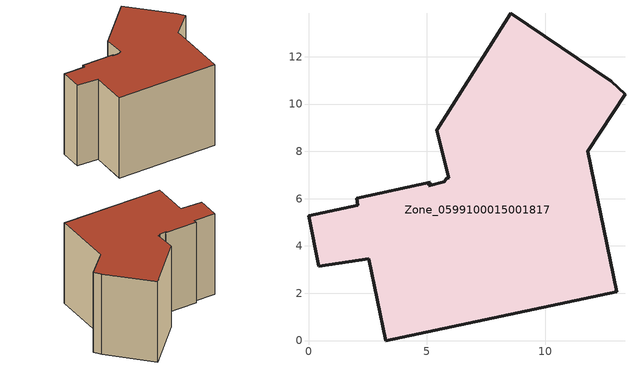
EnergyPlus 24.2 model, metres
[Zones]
Zone_0599100015001817
 floor ground (C_G): 2.55,3.46 0.43,3.13 0,5.28 2.09,5.71 2.03,6.01 5.14,6.7 5.07,6.55 5.73,6.72 5.82,6.85 5.93,6.88 5.43,8.89 8.56,13.83 12.8,10.96 13.38,10.4 11.8,8.01 13.04,2.06 3.26,0 z0.77
 wall outside (C_F): 13.38,10.4 12.8,10.96 8.56,13.83 5.43,8.89 5.93,6.88 5.82,6.85 5.73,6.72 5.07,6.55 5.14,6.7 2.03,6.01 2.09,5.71 0,5.28 0.43,3.13 2.55,3.46 3.26,0 13.04,2.06 11.8,8.01 13.38,10.4 z0.77:9.29
 roof outside (C_R): 5.73,6.72 5.07,6.55 5.14,6.7 2.03,6.01 2.09,5.71 0,5.28 0.43,3.13 2.55,3.46 3.26,0 13.04,2.06 11.8,8.01 13.38,10.4 12.8,10.96 8.56,13.83 5.43,8.89 5.93,6.88 5.82,6.85 z9.29
[BUILDING]
Pand.0599100015001817: North Axis=0; Terrain=City; Loads Convergence Tolerance Value=0.04; Temperature Convergence Tolerance Value=0.4; Solar Distribution=FullExterior; Maximum Number of Warmup Days=25; Minimum Number of Warmup Days=1
[Site:Location]
Rotterdam.The.Hague.AP_ZH_NLD Design_Conditions: Latitude=51.96; Longitude=4.45; Time Zone=1; Elevation=-4.5
[SITE:GROUNDTEMPERATURE:BUILDINGSURFACE]
18, 18, 18, 18, 18, 18, 18, 18, 18, 18, 18, 18
[MATERIAL] Thermal Absorptance=0.9; Solar Absorptance=0.7; Visible Absorptance=0.7
Name | Roughness | Thickness | Conductivity | Density | Specific Heat
G.TI.1975-1991 | MediumSmooth | 0.15 | 0.288461 | 540 | 1210
F.TI.1975-1991 | Rough | 0.3 | 0.230769 | 1920 | 840
R.TI.1975-1991 | MediumRough | 0.2 | 0.153846 | 1500 | 1000
[CONSTRUCTION]
C_G: G.TI.1975-1991
C_F: F.TI.1975-1991
C_R: R.TI.1975-1991
[ZONE]
Zone_0599100015001817: Type=1; Multiplier=1; Ceiling Height=Autocalculate; Volume=Autocalculate; Floor Area=autocalculate; Part of Total Floor Area=Yes
[ZONEINFILTRATION:DESIGNFLOWRATE]
Infil_Zone_0599100015001817: Zone or ZoneList or Space or SpaceList=Zone_0599100015001817; Schedule=AlwaysOn; Design Flow Rate Calculation Method=Flow/Area; Flow Rate per Floor Area=0.003; Constant Term Coefficient=1; Temperature Term Coefficient=0; Velocity Term Coefficient=0; Velocity Squared Term Coefficient=0
[HVACTEMPLATE:ZONE:IDEALLOADSAIRSYSTEM]
Zone_0599100015001817: Maximum Heating Supply Air Temperature=50; Minimum Cooling Supply Air Temperature=13; Maximum Heating Supply Air Humidity Ratio=0.0156; Minimum Cooling Supply Air Humidity Ratio=0.0077; Heating Limit=NoLimit; Cooling Limit=NoLimit; Dehumidification Control Type=ConstantSensibleHeatRatio; Cooling Sensible Heat Ratio=0.7; Dehumidification Setpoint=60; Humidification Control Type=None; Humidification Setpoint=30; Outdoor Air Method=None; Outdoor Air Flow Rate per Person=0.00944; Outdoor Air Flow Rate per Zone Floor Area=0; Outdoor Air Flow Rate per Zone=0; Demand Controlled Ventilation Type=None; Outdoor Air Economizer Type=NoEconomizer; Heat Recovery Type=None; Sensible Heat Recovery Effectiveness=0.7; Latent Heat Recovery Effectiveness=0.65
[ZONECONTROL:THERMOSTAT]
ThermostatControl_Zone_0599100015001817: Zone or ZoneList=Zone_0599100015001817; Control Type Schedule=DualSetpointControlType; Control 1=Thermostat_Zone_0599100015001817; Temperature Difference Between Cutout And Setpoint=0
[THERMOSTATSETPOINT:DUALSETPOINT]
Thermostat_Zone_0599100015001817: Heating Setpoint Temperature Schedule=HeatingSetpoint_Zone_0599100015001817; Cooling Setpoint Temperature Schedule=CoolingSetpoint_Zone_0599100015001817
[SCHEDULE:COMPACT]
HeatingSetpoint_Zone_0599100015001817: Through: 12/31, For: AllDays, Until: 24:00, 21
CoolingSetpoint_Zone_0599100015001817: Through: 12/31, For: AllDays, Until: 24:00, 24
DualSetpointControlType: Through: 12/31, For: AllDays, Until: 24:00, 4
AlwaysOn: Through: 12/31, For: AllDays, Until: 24:00, 1
